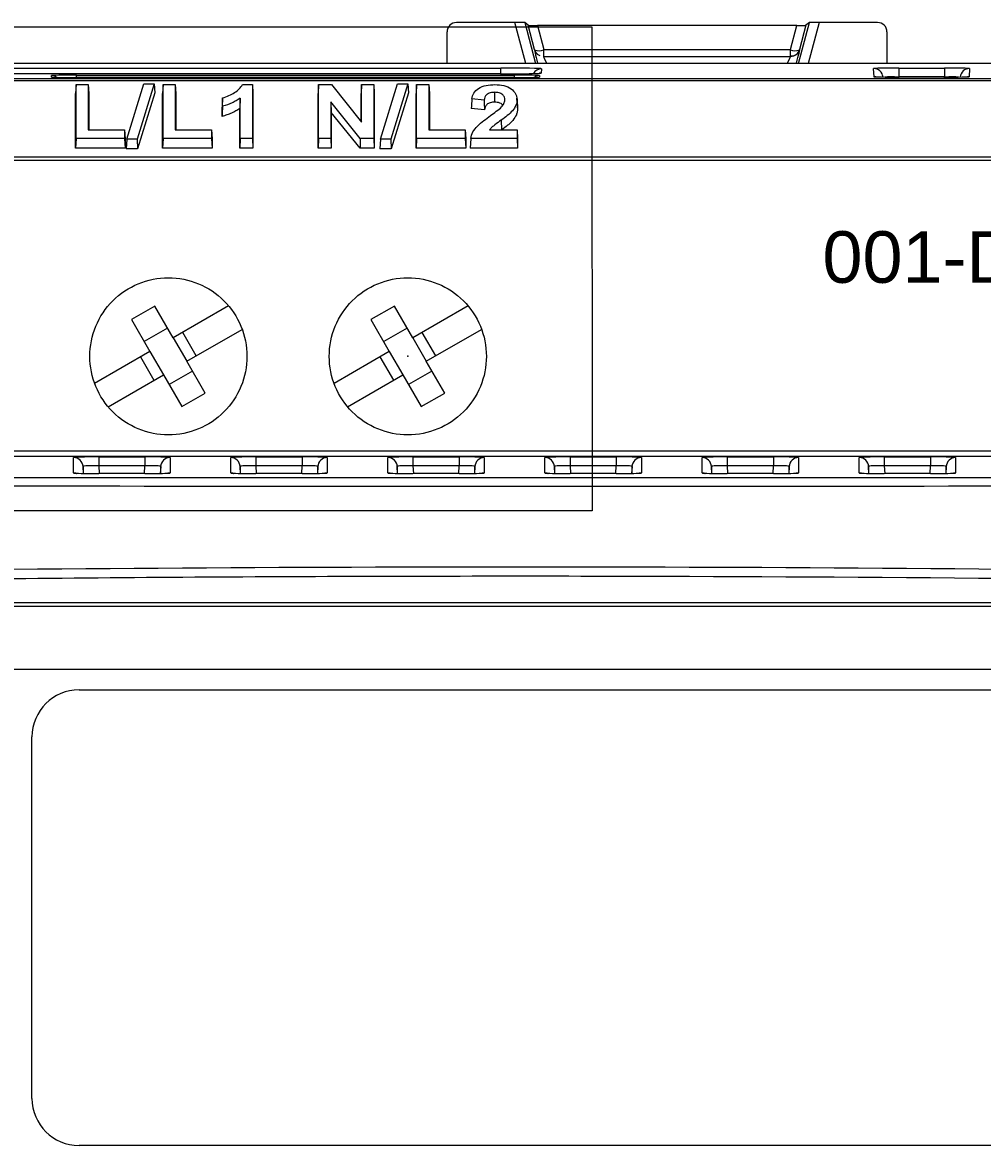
# Model space of a CAD drawing. Header units: millimetres. Extents: x 32696 to 36207, y 16706 to 17911.
# Drawn here: x 35180.6 to 35273.7, y 17207.9 to 17316.9 of the extents above; entities that cross this region are included whole.
import ezdxf
from ezdxf.enums import TextEntityAlignment as Align

# ---------------------------------------------------------------- set-up
doc = ezdxf.new("R2010")
doc.units = ezdxf.units.MM
doc.header["$LTSCALE"] = 0.1
doc.layers.get('0').update_dxf_attribs({"lineweight": 20})
doc.layers.add('POTENCIA', color=2, linetype='Continuous', lineweight=25)
doc.styles.get("Standard").update_dxf_attribs({"font": 'arial.ttf'})

# ---------------------------------------------------------------- blocks, each defined once
blk = doc.blocks.new('CFW-300')
at = {"lineweight": 9}
for p, q in [((37498.559, 17427.153), (37498.559, 17427.654)), ((37499.638, 17427.804), (37498.709, 17427.804)), ((37499.813, 17427.153), (37499.638, 17427.804)), ((37499.851, 17427.759), (37499.794, 17427.802)), ((37499.794, 17427.802), (37499.968, 17427.153)), ((37499.952, 17427.372), (37499.851, 17427.759)), ((37499.996, 17427.756), (37500.097, 17427.372)), ((37504.122, 17427.756), (37499.996, 17427.756)), ((37504.021, 17427.372), (37504.122, 17427.756)), ((37504.15, 17427.153), (37504.324, 17427.802)), ((37504.268, 17427.759), (37504.166, 17427.372)), ((37504.324, 17427.802), (37504.268, 17427.759)), ((37504.48, 17427.804), (37504.305, 17427.153)), ((37505.409, 17427.804), (37504.48, 17427.804)), ((37505.559, 17427.153), (37505.559, 17427.654)), ((37499.946, 17427.376), (37499.952, 17427.372)), ((37500.097, 17427.372), (37504.021, 17427.372)), ((37500.097, 17427.265), (37500.097, 17427.372)), ((37504.021, 17427.265), (37504.021, 17427.372)), ((37504.166, 17427.372), (37504.172, 17427.376)), ((37519.294, 17427.153), (37484.824, 17427.153)), ((37519.294, 17427.153), (37484.824, 17427.153)), ((37500, 17427.153), (37500, 17427.154)), ((37500.001, 17427.153), (37500, 17427.154)), ((37500.091, 17427.265), (37504.027, 17427.265)), ((37500.145, 17427.154), (37500.141, 17427.153)), ((37503.973, 17427.154), (37500.145, 17427.154)), ((37500.145, 17427.154), (37500.145, 17427.153)), ((37503.973, 17427.153), (37503.973, 17427.154)), ((37503.977, 17427.153), (37503.973, 17427.154)), ((37504.118, 17427.154), (37504.118, 17427.153)), ((37504.118, 17427.154), (37504.118, 17427.153)), ((37489.07, 17427.079), (37499.413, 17427.079)), ((37499.409, 17426.987), (37489.075, 17426.987)), ((37492.266, 17426.934), (37492.264, 17426.959)), ((37492.663, 17426.966), (37499.63, 17426.966)), ((37492.663, 17426.927), (37492.663, 17426.966)), ((37499.413, 17426.987), (37499.413, 17427.079)), ((37499.63, 17426.927), (37499.63, 17426.966)), ((37500.029, 17426.959), (37500.027, 17426.934)), ((37500.062, 17427.068), (37500.058, 17426.999)), ((37505.353, 17426.942), (37505.346, 17427.072)), ((37505.38, 17426.939), (37505.353, 17426.942)), ((37505.377, 17426.94), (37505.376, 17426.94)), ((37505.745, 17427.079), (37506.473, 17427.079)), ((37505.745, 17427.079), (37505.745, 17426.937)), ((37506.473, 17427.079), (37506.473, 17426.937)), ((37506.865, 17426.942), (37506.838, 17426.939)), ((37506.844, 17426.94), (37506.844, 17426.94)), ((37506.872, 17427.072), (37506.865, 17426.942)), ((37485.921, 17426.911), (37518.184, 17426.911)), ((37517.995, 17426.876), (37486.11, 17426.876)), ((37492.293, 17426.931), (37492.266, 17426.934)), ((37492.29, 17426.931), (37492.289, 17426.932)), ((37492.655, 17426.816), (37492.647, 17426.672)), ((37492.655, 17425.961), (37492.655, 17426.816)), ((37492.655, 17426.816), (37492.849, 17426.816)), ((37499.628, 17426.927), (37492.666, 17426.927)), ((37492.849, 17426.816), (37492.849, 17426.094)), ((37492.849, 17426.816), (37492.857, 17426.672)), ((37493.463, 17425.95), (37493.736, 17426.827)), ((37493.899, 17426.827), (37493.626, 17425.95)), ((37493.736, 17426.827), (37493.899, 17426.827)), ((37493.899, 17426.827), (37493.909, 17426.683)), ((37494.04, 17426.816), (37494.032, 17426.672)), ((37494.04, 17425.961), (37494.04, 17426.816)), ((37494.04, 17426.816), (37494.234, 17426.816)), ((37494.234, 17426.816), (37494.234, 17426.094)), ((37494.234, 17426.816), (37494.242, 17426.672)), ((37495.302, 17426.816), (37495.462, 17426.816)), ((37495.462, 17426.816), (37495.462, 17425.961)), ((37495.462, 17426.816), (37495.47, 17426.672)), ((37496.515, 17426.816), (37496.507, 17426.672)), ((37496.515, 17425.961), (37496.515, 17426.816)), ((37496.515, 17426.816), (37496.722, 17426.816)), ((37496.722, 17426.816), (37497.198, 17426.221)), ((37497.198, 17426.816), (37497.191, 17426.672)), ((37497.198, 17426.221), (37497.198, 17426.816)), ((37497.198, 17426.816), (37497.393, 17426.816)), ((37497.393, 17426.816), (37497.393, 17425.961)), ((37497.393, 17426.816), (37497.401, 17426.672)), ((37497.499, 17425.95), (37497.771, 17426.827)), ((37497.934, 17426.827), (37497.662, 17425.95)), ((37497.771, 17426.827), (37497.934, 17426.827)), ((37497.934, 17426.827), (37497.944, 17426.683)), ((37498.075, 17426.816), (37498.067, 17426.672)), ((37498.075, 17425.961), (37498.075, 17426.816)), ((37498.075, 17426.816), (37498.27, 17426.816)), ((37498.27, 17426.816), (37498.27, 17426.094)), ((37498.27, 17426.816), (37498.278, 17426.672)), ((37500.027, 17426.934), (37500, 17426.931)), ((37500.006, 17426.932), (37500.006, 17426.932)), ((37506.473, 17426.937), (37505.745, 17426.937)), ((37505.745, 17426.937), (37505.745, 17426.935)), ((37506.466, 17426.935), (37505.753, 17426.935)), ((37506.473, 17426.935), (37506.473, 17426.937)), ((37492.647, 17425.804), (37492.647, 17426.672)), ((37492.857, 17426.672), (37492.857, 17426.094)), ((37493.909, 17426.683), (37493.632, 17425.793)), ((37494.032, 17425.804), (37494.032, 17426.672)), ((37494.242, 17426.672), (37494.242, 17426.094)), ((37494.986, 17426.603), (37494.979, 17426.458)), ((37494.986, 17426.471), (37494.986, 17426.603)), ((37495.267, 17426.599), (37495.259, 17426.435)), ((37495.267, 17425.961), (37495.267, 17426.599)), ((37495.47, 17426.672), (37495.47, 17425.804)), ((37496.507, 17425.804), (37496.507, 17426.672)), ((37497.191, 17426.231), (37497.191, 17426.672)), ((37497.401, 17426.672), (37497.401, 17425.804)), ((37497.944, 17426.683), (37497.668, 17425.793)), ((37498.067, 17425.804), (37498.067, 17426.672)), ((37498.278, 17426.672), (37498.278, 17426.094)), ((37499.147, 17426.57), (37498.953, 17426.591)), ((37499.316, 17426.694), (37499.316, 17426.537)), ((37499.672, 17426.581), (37499.68, 17426.431)), ((37494.979, 17426.311), (37494.979, 17426.458)), ((37495.259, 17425.804), (37495.259, 17426.435)), ((37496.709, 17426.542), (37496.717, 17426.37)), ((37497.178, 17425.961), (37496.709, 17426.542)), ((37496.709, 17426.542), (37496.709, 17425.961)), ((37499.154, 17426.413), (37498.944, 17426.435)), ((37496.717, 17426.37), (37496.717, 17425.804)), ((37497.174, 17425.804), (37496.717, 17426.37)), ((37499.421, 17426.251), (37499.426, 17426.095)), ((37492.849, 17426.094), (37493.428, 17426.094)), ((37493.428, 17426.094), (37493.428, 17425.961)), ((37493.428, 17426.094), (37493.436, 17425.951)), ((37494.234, 17426.094), (37494.813, 17426.094)), ((37494.813, 17426.094), (37494.813, 17425.961)), ((37494.813, 17426.094), (37494.821, 17425.951)), ((37498.27, 17426.094), (37498.848, 17426.094)), ((37498.848, 17426.094), (37498.848, 17425.961)), ((37498.848, 17426.094), (37498.856, 17425.951)), ((37499.235, 17426.094), (37499.672, 17426.094)), ((37499.672, 17426.094), (37499.672, 17425.961)), ((37499.672, 17426.094), (37499.68, 17425.951)), ((37492.655, 17425.961), (37492.647, 17425.804)), ((37493.428, 17425.961), (37492.655, 17425.961)), ((37493.428, 17425.961), (37493.436, 17425.804)), ((37493.436, 17425.951), (37493.436, 17425.804)), ((37493.463, 17425.95), (37493.453, 17425.793)), ((37493.626, 17425.95), (37493.463, 17425.95)), ((37493.626, 17425.95), (37493.632, 17425.793)), ((37494.04, 17425.961), (37494.032, 17425.804)), ((37494.813, 17425.961), (37494.04, 17425.961)), ((37494.813, 17425.961), (37494.821, 17425.804)), ((37494.821, 17425.951), (37494.821, 17425.804)), ((37495.267, 17425.961), (37495.259, 17425.804)), ((37495.462, 17425.961), (37495.267, 17425.961)), ((37495.462, 17425.961), (37495.47, 17425.804)), ((37496.515, 17425.961), (37496.507, 17425.804)), ((37496.709, 17425.961), (37496.515, 17425.961)), ((37496.709, 17425.961), (37496.717, 17425.804)), ((37497.178, 17425.961), (37497.174, 17425.804)), ((37497.393, 17425.961), (37497.178, 17425.961)), ((37497.393, 17425.961), (37497.401, 17425.804)), ((37497.499, 17425.95), (37497.489, 17425.793)), ((37497.662, 17425.95), (37497.499, 17425.95)), ((37497.662, 17425.95), (37497.668, 17425.793)), ((37498.075, 17425.961), (37498.067, 17425.804)), ((37498.848, 17425.961), (37498.075, 17425.961)), ((37498.848, 17425.961), (37498.856, 17425.804)), ((37498.856, 17425.951), (37498.856, 17425.804)), ((37498.935, 17425.961), (37498.926, 17425.804)), ((37499.672, 17425.961), (37498.935, 17425.961)), ((37499.672, 17425.961), (37499.68, 17425.804)), ((37499.68, 17425.951), (37499.68, 17425.804)), ((37493.436, 17425.804), (37492.647, 17425.804)), ((37493.632, 17425.793), (37493.453, 17425.793)), ((37494.821, 17425.804), (37494.032, 17425.804)), ((37495.47, 17425.804), (37495.259, 17425.804)), ((37496.717, 17425.804), (37496.507, 17425.804)), ((37497.401, 17425.804), (37497.174, 17425.804)), ((37497.668, 17425.793), (37497.489, 17425.793)), ((37498.856, 17425.804), (37498.067, 17425.804)), ((37499.68, 17425.804), (37498.926, 17425.804)), ((37486.238, 17425.666), (37517.867, 17425.666)), ((37517.866, 17425.611), (37486.239, 17425.611)), ((37493.91, 17423.294), (37493.538, 17423.079)), ((37494.203, 17422.787), (37493.91, 17423.294)), ((37495.083, 17423.295), (37494.203, 17422.787)), ((37497.72, 17423.294), (37497.348, 17423.079)), ((37498.013, 17422.787), (37497.72, 17423.294)), ((37498.893, 17423.295), (37498.013, 17422.787)), ((37493.538, 17423.079), (37493.83, 17422.572)), ((37497.348, 17423.079), (37497.64, 17422.572)), ((37494.112, 17422.944), (37493.74, 17422.729)), ((37494.568, 17422.501), (37494.353, 17422.874)), ((37494.418, 17422.415), (37495.298, 17422.923)), ((37497.922, 17422.944), (37497.55, 17422.729)), ((37498.378, 17422.501), (37498.163, 17422.874)), ((37498.228, 17422.415), (37499.108, 17422.923)), ((37494.203, 17422.787), (37494.418, 17422.415)), ((37498.013, 17422.787), (37498.228, 17422.415)), ((37493.83, 17422.572), (37492.95, 17422.064)), ((37493.68, 17422.486), (37493.895, 17422.113)), ((37493.83, 17422.572), (37494.045, 17422.2)), ((37497.64, 17422.572), (37496.76, 17422.064)), ((37497.49, 17422.486), (37497.705, 17422.113)), ((37497.64, 17422.572), (37497.855, 17422.2)), ((37494.711, 17421.908), (37494.418, 17422.415)), ((37498.521, 17421.908), (37498.228, 17422.415)), ((37493.165, 17421.692), (37494.045, 17422.2)), ((37494.045, 17422.2), (37494.338, 17421.693)), ((37494.508, 17422.258), (37494.136, 17422.043)), ((37496.975, 17421.692), (37497.855, 17422.2)), ((37497.855, 17422.2), (37498.148, 17421.693)), ((37498.318, 17422.258), (37497.946, 17422.043)), ((37494.338, 17421.693), (37494.711, 17421.908)), ((37498.148, 17421.693), (37498.521, 17421.908)), ((37486.319, 17420.99), (37510.236, 17420.99)), ((37510.37, 17420.901), (37486.319, 17420.901)), ((37492.617, 17420.639), (37492.617, 17420.883)), ((37493.016, 17420.894), (37493.752, 17420.894)), ((37493.016, 17420.894), (37493.016, 17420.752)), ((37493.752, 17420.894), (37493.752, 17420.752)), ((37494.151, 17420.883), (37494.151, 17420.639)), ((37495.117, 17420.639), (37495.117, 17420.883)), ((37495.516, 17420.894), (37496.252, 17420.894)), ((37495.516, 17420.894), (37495.516, 17420.752)), ((37496.252, 17420.894), (37496.252, 17420.752)), ((37496.651, 17420.883), (37496.651, 17420.639)), ((37497.617, 17420.639), (37497.617, 17420.883)), ((37498.016, 17420.894), (37498.752, 17420.894)), ((37498.016, 17420.894), (37498.016, 17420.752)), ((37498.752, 17420.894), (37498.752, 17420.752)), ((37499.151, 17420.883), (37499.151, 17420.639)), ((37500.117, 17420.639), (37500.117, 17420.883)), ((37500.516, 17420.894), (37501.252, 17420.894)), ((37500.516, 17420.894), (37500.516, 17420.752)), ((37501.252, 17420.894), (37501.252, 17420.752)), ((37501.651, 17420.883), (37501.651, 17420.639)), ((37502.617, 17420.639), (37502.617, 17420.883)), ((37503.016, 17420.894), (37503.752, 17420.894)), ((37503.016, 17420.894), (37503.016, 17420.752)), ((37503.752, 17420.894), (37503.752, 17420.752)), ((37504.151, 17420.883), (37504.151, 17420.639)), ((37505.117, 17420.639), (37505.117, 17420.883)), ((37505.516, 17420.894), (37506.252, 17420.894)), ((37505.516, 17420.894), (37505.516, 17420.752)), ((37506.252, 17420.894), (37506.252, 17420.752)), ((37506.651, 17420.883), (37506.651, 17420.639)), ((37492.772, 17420.631), (37492.767, 17420.741)), ((37492.767, 17420.741), (37492.767, 17420.631)), ((37493.752, 17420.752), (37493.016, 17420.752)), ((37493.016, 17420.752), (37493.022, 17420.628)), ((37493.746, 17420.628), (37493.752, 17420.752)), ((37494.002, 17420.741), (37493.996, 17420.631)), ((37494.002, 17420.631), (37494.002, 17420.741)), ((37495.272, 17420.631), (37495.267, 17420.741)), ((37495.267, 17420.741), (37495.267, 17420.631)), ((37496.252, 17420.752), (37495.516, 17420.752)), ((37495.516, 17420.752), (37495.522, 17420.628)), ((37496.246, 17420.628), (37496.252, 17420.752)), ((37496.502, 17420.741), (37496.496, 17420.631)), ((37496.502, 17420.631), (37496.502, 17420.741)), ((37497.772, 17420.631), (37497.767, 17420.741)), ((37497.767, 17420.741), (37497.767, 17420.631)), ((37498.752, 17420.752), (37498.016, 17420.752)), ((37498.016, 17420.752), (37498.022, 17420.628)), ((37498.746, 17420.628), (37498.752, 17420.752)), ((37499.002, 17420.741), (37498.996, 17420.631)), ((37499.002, 17420.631), (37499.002, 17420.741)), ((37500.272, 17420.631), (37500.267, 17420.741)), ((37500.267, 17420.741), (37500.267, 17420.631)), ((37501.252, 17420.752), (37500.516, 17420.752)), ((37500.516, 17420.752), (37500.522, 17420.628)), ((37501.246, 17420.628), (37501.252, 17420.752)), ((37501.502, 17420.741), (37501.496, 17420.631)), ((37501.502, 17420.631), (37501.502, 17420.741)), ((37502.772, 17420.631), (37502.767, 17420.741)), ((37502.767, 17420.741), (37502.767, 17420.631)), ((37503.752, 17420.752), (37503.016, 17420.752)), ((37503.016, 17420.752), (37503.022, 17420.628)), ((37503.746, 17420.628), (37503.752, 17420.752)), ((37504.002, 17420.741), (37503.996, 17420.631)), ((37504.002, 17420.631), (37504.002, 17420.741)), ((37505.272, 17420.631), (37505.267, 17420.741)), ((37505.267, 17420.741), (37505.267, 17420.631)), ((37506.252, 17420.752), (37505.516, 17420.752)), ((37505.516, 17420.752), (37505.522, 17420.628)), ((37506.246, 17420.628), (37506.252, 17420.752)), ((37506.502, 17420.741), (37506.496, 17420.631)), ((37506.502, 17420.631), (37506.502, 17420.741)), ((37493.751, 17420.628), (37493.017, 17420.628)), ((37493.751, 17420.628), (37493.017, 17420.628)), ((37493.017, 17420.628), (37493.017, 17420.628)), ((37493.751, 17420.628), (37493.751, 17420.628)), ((37496.251, 17420.628), (37495.517, 17420.628)), ((37496.251, 17420.628), (37495.517, 17420.628)), ((37495.517, 17420.628), (37495.517, 17420.628)), ((37496.251, 17420.628), (37496.251, 17420.628)), ((37498.751, 17420.628), (37498.017, 17420.628)), ((37498.751, 17420.628), (37498.017, 17420.628)), ((37498.017, 17420.628), (37498.017, 17420.628)), ((37498.751, 17420.628), (37498.751, 17420.628)), ((37501.251, 17420.628), (37500.517, 17420.628)), ((37501.251, 17420.628), (37500.517, 17420.628)), ((37500.517, 17420.628), (37500.517, 17420.628)), ((37501.251, 17420.628), (37501.251, 17420.628)), ((37503.751, 17420.628), (37503.017, 17420.628)), ((37503.751, 17420.628), (37503.017, 17420.628)), ((37503.017, 17420.628), (37503.017, 17420.628)), ((37503.751, 17420.628), (37503.751, 17420.628)), ((37506.251, 17420.628), (37505.517, 17420.628)), ((37506.251, 17420.628), (37505.517, 17420.628)), ((37505.517, 17420.628), (37505.517, 17420.628)), ((37506.251, 17420.628), (37506.251, 17420.628)), ((37514.01, 17418.573), (37490.108, 17418.573)), ((37490.209, 17418.519), (37513.909, 17418.519)), ((37490.209, 17417.519), (37513.909, 17417.519)), ((37492.704, 17417.189), (37509.704, 17417.189)), ((37491.954, 17410.689), (37491.954, 17416.439)), ((37509.704, 17409.939), (37492.704, 17409.939))]:
    blk.add_line(p, q, dxfattribs=at)
at = {"lineweight": 9, "flags": 128}
for points in [[(37500.038, 17427.275), (37500.02, 17427.283), (37500, 17427.296)], [(37500.058, 17426.999), (37500.03, 17426.996), (37500.026, 17426.995)], [(37499.679, 17426.448), (37499.675, 17426.524), (37499.671, 17426.599)], [(37492.652, 17420.635), (37492.645, 17420.636), (37492.617, 17420.639)], [(37494.151, 17420.639), (37494.123, 17420.636), (37494.116, 17420.635)], [(37495.152, 17420.635), (37495.145, 17420.636), (37495.117, 17420.639)], [(37496.651, 17420.639), (37496.623, 17420.636), (37496.616, 17420.635)], [(37497.652, 17420.635), (37497.645, 17420.636), (37497.617, 17420.639)], [(37499.151, 17420.639), (37499.123, 17420.636), (37499.116, 17420.635)], [(37500.152, 17420.635), (37500.145, 17420.636), (37500.117, 17420.639)], [(37501.651, 17420.639), (37501.623, 17420.636), (37501.616, 17420.635)], [(37502.652, 17420.635), (37502.645, 17420.636), (37502.617, 17420.639)], [(37504.151, 17420.639), (37504.123, 17420.636), (37504.116, 17420.635)], [(37505.152, 17420.635), (37505.145, 17420.636), (37505.117, 17420.639)], [(37506.651, 17420.639), (37506.623, 17420.636), (37506.616, 17420.635)]]:
    blk.add_lwpolyline(points, dxfattribs=at)
at = {"lineweight": 9}
for centre, radius, start, end in [((37500.091, 17427.415), 0.15, 194.9724, 232.5014), ((37500.025, 17427.529), 0.174, 245.3369, 294.6572), ((37500.097, 17427.41), 0.15, 194.9722, 231.1918), ((37504.093, 17427.529), 0.174, 245.3428, 294.6631), ((37504.027, 17427.415), 0.15, 269.9772, 307.4989), ((37504.021, 17427.41), 0.15, 309.0407, 345.0264), ((37504.027, 17427.415), 0.15, 307.4986, 345.0276), ((37492.264, 17426.809), 0.15, 53.1754, 90.0024), ((37500.062, 17426.918), 0.15, 89.9974, 150.4775), ((37500.029, 17426.809), 0.15, 89.9979, 126.8243), ((37505.346, 17426.922), 0.15, 5.4546, 90.0048), ((37506.872, 17426.922), 0.15, 89.9954, 174.5452), ((37492.617, 17420.733), 0.15, 3.0112, 90.0099), ((37493.852, 17417.09), 3.805, 85.4925, 91.5032), ((37494.151, 17420.733), 0.15, 89.9899, 176.9893), ((37495.117, 17420.733), 0.15, 3.0113, 90.0097), ((37496.352, 17417.09), 3.805, 85.4925, 91.5032), ((37496.651, 17420.733), 0.15, 89.9903, 176.9887), ((37497.617, 17420.733), 0.15, 3.0111, 90.0098), ((37498.852, 17417.09), 3.805, 85.4925, 91.5032), ((37499.151, 17420.733), 0.15, 89.99, 176.989), ((37500.117, 17420.733), 0.15, 3.011, 90.0099), ((37501.352, 17417.09), 3.805, 85.4925, 91.5032), ((37501.651, 17420.733), 0.15, 89.9901, 176.989), ((37502.617, 17420.733), 0.15, 3.0111, 90.0099), ((37503.852, 17417.09), 3.805, 85.4925, 91.5032), ((37504.151, 17420.733), 0.15, 89.9901, 176.989), ((37505.117, 17420.733), 0.15, 3.011, 90.0099), ((37506.352, 17417.09), 3.805, 85.4925, 91.5032), ((37506.651, 17420.733), 0.15, 89.99, 176.9891), ((37492.704, 17416.439), 0.75, 90, 180), ((37492.704, 17410.689), 0.75, 180, 270)]:
    blk.add_arc(centre, radius, start, end, dxfattribs=at)
for centre, major_axis, ratio, start_param, end_param in [((37498.709, 17427.654), (0.106, -0.106), 0.999695, 2.356347, 3.926839), ((37499.639, 17427.802), (0.155, 0), 0.01686, 0.021972, 1.575315), ((37500.006, 17427.759), (0.155, 0), 0.017367, 3.164172, 4.651035), ((37504.113, 17427.759), (0.155, 0), 0.017367, 4.773743, 6.260606), ((37504.479, 17427.802), (0.155, 0), 0.01686, 1.566277, 3.11962), ((37505.409, 17427.654), (0.106, 0.106), 0.999695, 5.497939, 7.068431), ((37500.026, 17427.077), (-0.08, 0.3), 0.01686, 6.261213, 7.587663), ((37504.092, 17427.077), (0.08, 0.3), 0.01686, 4.978707, 6.305158), ((37500.171, 17427.115), (-0.08, 0.15), 0.028072, 6.250674, 7.577125), ((37503.947, 17427.115), (0.08, 0.15), 0.028072, 4.989246, 6.315696), ((37492.665, 17426.959), (0.401, 0), 0.017471, 1.574452, 3.142509), ((37499.407, 17426.999), (0.651, 0), 0.017439, 4.714215, 6.282272), ((37499.411, 17427.068), (0.651, 0), 0.017471, 6.282269, 7.850326), ((37499.628, 17426.959), (0.401, 0), 0.017471, 6.282269, 7.850326), ((37505.747, 17427.072), (0.401, 0), 0.017471, 1.574452, 3.142509), ((37505.753, 17426.942), (0.401, 0), 0.017439, 3.142506, 4.710563), ((37505.747, 17426.922), (0.251, -0.008), 0.058972, 1.578502, 2.661043), ((37506.465, 17426.942), (0.401, 0), 0.017439, 4.714215, 6.282272), ((37506.472, 17427.072), (0.401, 0), 0.017471, 6.282269, 7.850326), ((37506.472, 17426.922), (0.251, 0.008), 0.058972, 0.48055, 1.56309), ((37492.666, 17426.934), (0.401, 0), 0.017439, 3.142506, 4.710563), ((37499.627, 17426.934), (0.401, 0), 0.017439, 4.714215, 6.282272), ((37493.017, 17420.883), (0.401, 0), 0.026222, 1.574907, 3.141595), ((37495.517, 17420.883), (0.401, 0), 0.026222, 1.574907, 3.141595), ((37498.017, 17420.883), (0.401, 0), 0.026222, 1.574907, 3.141595), ((37500.517, 17420.883), (0.401, 0), 0.026222, 1.574907, 3.141595), ((37503.017, 17420.883), (0.401, 0), 0.026222, 1.574907, 3.141595), ((37505.517, 17420.883), (0.401, 0), 0.026222, 1.574907, 3.141595), ((37493.017, 17420.733), (0.251, -0.008), 0.072913, 1.579678, 3.146367), ((37493.751, 17420.733), (0.251, 0.008), 0.072913, 6.278411, 7.8451), ((37495.517, 17420.733), (0.251, -0.008), 0.072913, 1.579678, 3.146367), ((37496.251, 17420.733), (0.251, 0.008), 0.072913, 6.278411, 7.8451), ((37498.017, 17420.733), (0.251, -0.008), 0.072913, 1.579678, 3.146367), ((37498.751, 17420.733), (0.251, 0.008), 0.072913, 6.278411, 7.8451), ((37500.517, 17420.733), (0.251, -0.008), 0.072913, 1.579678, 3.146367), ((37501.251, 17420.733), (0.251, 0.008), 0.072913, 6.278411, 7.8451), ((37503.017, 17420.733), (0.251, -0.008), 0.072913, 1.579678, 3.146367), ((37503.751, 17420.733), (0.251, 0.008), 0.072913, 6.278411, 7.8451), ((37505.517, 17420.733), (0.251, -0.008), 0.072913, 1.579678, 3.146367), ((37506.251, 17420.733), (0.251, 0.008), 0.072913, 6.278411, 7.8451), ((37493.017, 17420.639), (0.401, 0), 0.02615, 3.141592, 3.457015), ((37493.017, 17420.639), (0.401, 0), 0.02615, 3.457015, 4.711018), ((37493.751, 17420.639), (0.401, 0), 0.02615, 4.71376, 5.937946), ((37493.751, 17420.639), (0.401, 0), 0.02615, 5.937946, 6.283186), ((37495.517, 17420.639), (0.401, 0), 0.02615, 3.141592, 3.457015), ((37495.517, 17420.639), (0.401, 0), 0.02615, 3.457015, 4.711018), ((37496.251, 17420.639), (0.401, 0), 0.02615, 4.71376, 5.937946), ((37496.251, 17420.639), (0.401, 0), 0.02615, 5.937946, 6.283186), ((37498.017, 17420.639), (0.401, 0), 0.02615, 3.141592, 3.457015), ((37498.017, 17420.639), (0.401, 0), 0.02615, 3.457015, 4.711018), ((37498.751, 17420.639), (0.401, 0), 0.02615, 4.71376, 5.937946), ((37498.751, 17420.639), (0.401, 0), 0.02615, 5.937946, 6.283186), ((37500.517, 17420.639), (0.401, 0), 0.02615, 3.141592, 3.457015), ((37500.517, 17420.639), (0.401, 0), 0.02615, 3.457015, 4.711018), ((37501.251, 17420.639), (0.401, 0), 0.02615, 4.71376, 5.937946), ((37501.251, 17420.639), (0.401, 0), 0.02615, 5.937946, 6.283186), ((37503.017, 17420.639), (0.401, 0), 0.02615, 3.141592, 3.457015), ((37503.017, 17420.639), (0.401, 0), 0.02615, 3.457015, 4.711018), ((37503.751, 17420.639), (0.401, 0), 0.02615, 4.71376, 5.937946), ((37503.751, 17420.639), (0.401, 0), 0.02615, 5.937946, 6.283186), ((37505.517, 17420.639), (0.401, 0), 0.02615, 3.141592, 3.457015), ((37505.517, 17420.639), (0.401, 0), 0.02615, 3.457015, 4.711018), ((37506.251, 17420.639), (0.401, 0), 0.02615, 4.71376, 5.937946), ((37506.251, 17420.639), (0.401, 0), 0.02615, 5.937946, 6.283186)]:
    blk.add_ellipse(centre, major_axis=major_axis, ratio=ratio, start_param=start_param, end_param=end_param, dxfattribs=at)
for points, knots in [([(37500.039, 17427.276), (37500.032, 17427.278), (37500.018, 17427.283), (37500.006, 17427.292), (37500, 17427.296)], [0, 0, 0, 0, 0.47588, 1, 1, 1, 1]), ([(37504.119, 17427.296), (37504.105, 17427.287), (37504.077, 17427.269), (37504.043, 17427.267), (37504.027, 17427.266)], [0, 0, 0, 0, 0.505503, 1, 1, 1, 1]), ([(37494.986, 17426.603), (37495.022, 17426.614), (37495.057, 17426.626), (37495.12, 17426.655), (37495.15, 17426.672), (37495.206, 17426.707), (37495.23, 17426.726), (37495.272, 17426.768), (37495.289, 17426.792), (37495.302, 17426.816)], [0, 0, 0, 0, 0.25, 0.25, 0.5, 0.5, 0.75, 0.75, 1, 1, 1, 1]), ([(37498.953, 17426.591), (37498.958, 17426.621), (37498.968, 17426.651), (37499.001, 17426.708), (37499.026, 17426.735), (37499.094, 17426.777), (37499.136, 17426.793), (37499.226, 17426.812), (37499.274, 17426.815), (37499.321, 17426.816)], [0, 0, 0, 0, 0.25, 0.25, 0.5, 0.5, 0.75, 0.75, 1, 1, 1, 1]), ([(37499.321, 17426.816), (37499.369, 17426.815), (37499.416, 17426.812), (37499.505, 17426.791), (37499.546, 17426.773), (37499.608, 17426.726), (37499.632, 17426.7), (37499.656, 17426.657), (37499.662, 17426.642), (37499.67, 17426.612), (37499.672, 17426.596), (37499.672, 17426.581)], [0, 0, 0, 0, 0.25, 0.25, 0.5, 0.5, 0.75, 0.75, 0.875, 0.875, 1, 1, 1, 1]), ([(37495.267, 17426.599), (37495.247, 17426.586), (37495.227, 17426.572), (37495.184, 17426.547), (37495.162, 17426.535), (37495.091, 17426.503), (37495.04, 17426.485), (37494.986, 17426.471)], [0, 0, 0, 0, 0.25, 0.25, 0.5, 0.5, 1, 1, 1, 1]), ([(37499.316, 17426.694), (37499.293, 17426.693), (37499.269, 17426.691), (37499.225, 17426.679), (37499.205, 17426.669), (37499.162, 17426.633), (37499.152, 17426.601), (37499.147, 17426.57)], [0, 0, 0, 0, 0.25, 0.25, 0.5, 0.5, 1, 1, 1, 1]), ([(37499.478, 17426.572), (37499.477, 17426.587), (37499.476, 17426.602), (37499.464, 17426.631), (37499.455, 17426.645), (37499.426, 17426.669), (37499.407, 17426.679), (37499.364, 17426.691), (37499.34, 17426.693), (37499.316, 17426.694)], [0, 0, 0, 0, 0.25, 0.25, 0.5, 0.5, 0.75, 0.75, 1, 1, 1, 1]), ([(37499.672, 17426.581), (37499.671, 17426.549), (37499.666, 17426.518), (37499.641, 17426.458), (37499.622, 17426.428), (37499.552, 17426.346), (37499.487, 17426.298), (37499.421, 17426.251)], [0, 0, 0, 0, 0.25, 0.25, 0.5, 0.5, 1, 1, 1, 1]), ([(37495.259, 17426.435), (37495.239, 17426.422), (37495.219, 17426.409), (37495.176, 17426.385), (37495.154, 17426.373), (37495.106, 17426.352), (37495.082, 17426.343), (37495.031, 17426.325), (37495.005, 17426.318), (37494.979, 17426.311)], [0, 0, 0, 0, 0.25, 0.25, 0.5, 0.5, 0.75, 0.75, 1, 1, 1, 1]), ([(37499.316, 17426.537), (37499.305, 17426.536), (37499.293, 17426.536), (37499.269, 17426.533), (37499.258, 17426.531), (37499.236, 17426.525), (37499.226, 17426.521), (37499.208, 17426.511), (37499.2, 17426.506), (37499.179, 17426.487), (37499.171, 17426.473), (37499.159, 17426.443), (37499.156, 17426.428), (37499.154, 17426.413)], [0, 0, 0, 0, 0.125, 0.125, 0.25, 0.25, 0.375, 0.375, 0.5, 0.5, 0.75, 0.75, 1, 1, 1, 1]), ([(37499.25, 17426.323), (37499.281, 17426.345), (37499.312, 17426.368), (37499.372, 17426.414), (37499.402, 17426.437), (37499.427, 17426.462)], [0, 0, 0, 0, 0.5, 0.5, 1, 1, 1, 1]), ([(37499.446, 17426.488), (37499.443, 17426.493), (37499.433, 17426.507), (37499.401, 17426.524), (37499.359, 17426.535), (37499.33, 17426.536), (37499.316, 17426.537)], [0, 0, 0, 0, 0.146793, 0.453275, 0.74901, 1, 1, 1, 1]), ([(37499.68, 17426.431), (37499.68, 17426.415), (37499.679, 17426.399), (37499.672, 17426.367), (37499.668, 17426.351), (37499.648, 17426.305), (37499.629, 17426.276), (37499.594, 17426.233), (37499.581, 17426.22), (37499.553, 17426.193), (37499.538, 17426.181), (37499.492, 17426.143), (37499.46, 17426.119), (37499.426, 17426.095)], [0, 0, 0, 0, 0.125, 0.125, 0.25, 0.25, 0.5, 0.5, 0.625, 0.625, 0.75, 0.75, 1, 1, 1, 1]), ([(37499.427, 17426.462), (37499.442, 17426.479), (37499.455, 17426.497), (37499.468, 17426.524), (37499.472, 17426.534), (37499.476, 17426.553), (37499.477, 17426.563), (37499.478, 17426.572)], [0, 0, 0, 0, 0.5, 0.5, 0.75, 0.75, 1, 1, 1, 1]), ([(37498.935, 17425.961), (37498.942, 17425.996), (37498.953, 17426.03), (37498.989, 17426.096), (37499.015, 17426.128), (37499.074, 17426.187), (37499.108, 17426.215), (37499.177, 17426.27), (37499.213, 17426.297), (37499.25, 17426.323)], [0, 0, 0, 0, 0.25, 0.25, 0.5, 0.5, 0.75, 0.75, 1, 1, 1, 1]), ([(37499.421, 17426.251), (37499.387, 17426.226), (37499.353, 17426.202), (37499.303, 17426.164), (37499.287, 17426.151), (37499.258, 17426.124), (37499.247, 17426.109), (37499.235, 17426.094)], [0, 0, 0, 0, 0.5, 0.5, 0.75, 0.75, 1, 1, 1, 1]), ([(37494.124, 17421.244), (37494.288, 17421.244), (37494.451, 17421.276), (37494.754, 17421.401), (37494.892, 17421.494), (37495.124, 17421.725), (37495.216, 17421.864), (37495.342, 17422.166), (37495.374, 17422.33), (37495.374, 17422.657), (37495.342, 17422.821), (37495.216, 17423.123), (37495.124, 17423.262), (37494.892, 17423.493), (37494.754, 17423.586), (37494.451, 17423.711), (37494.288, 17423.744), (37494.124, 17423.744), (37493.96, 17423.744), (37493.797, 17423.711), (37493.495, 17423.586), (37493.356, 17423.493), (37493.124, 17423.262), (37493.032, 17423.123), (37492.907, 17422.821), (37492.874, 17422.657), (37492.874, 17422.33), (37492.907, 17422.166), (37493.032, 17421.864), (37493.124, 17421.725), (37493.356, 17421.494), (37493.495, 17421.401), (37493.797, 17421.276), (37493.96, 17421.244), (37494.124, 17421.244)], [3.141593, 3.141593, 3.141593, 3.141593, 3.534292, 3.534292, 3.926991, 3.926991, 4.31969, 4.31969, 4.712389, 4.712389, 5.105088, 5.105088, 5.497787, 5.497787, 5.890486, 5.890486, 6.283185, 6.283185, 6.283185, 6.675884, 6.675884, 7.068583, 7.068583, 7.461283, 7.461283, 7.853982, 7.853982, 8.246681, 8.246681, 8.63938, 8.63938, 9.032079, 9.032079, 9.424778, 9.424778, 9.424778, 9.424778]), ([(37497.934, 17421.244), (37498.098, 17421.244), (37498.261, 17421.276), (37498.564, 17421.401), (37498.702, 17421.494), (37498.934, 17421.725), (37499.026, 17421.864), (37499.152, 17422.166), (37499.184, 17422.33), (37499.184, 17422.657), (37499.152, 17422.821), (37499.026, 17423.123), (37498.934, 17423.262), (37498.702, 17423.493), (37498.564, 17423.586), (37498.261, 17423.711), (37498.098, 17423.744), (37497.934, 17423.744), (37497.77, 17423.744), (37497.607, 17423.711), (37497.305, 17423.586), (37497.166, 17423.493), (37496.934, 17423.262), (37496.842, 17423.123), (37496.717, 17422.821), (37496.684, 17422.657), (37496.684, 17422.33), (37496.717, 17422.166), (37496.842, 17421.864), (37496.934, 17421.725), (37497.166, 17421.494), (37497.305, 17421.401), (37497.607, 17421.276), (37497.77, 17421.244), (37497.934, 17421.244)], [3.141593, 3.141593, 3.141593, 3.141593, 3.534292, 3.534292, 3.926991, 3.926991, 4.31969, 4.31969, 4.712389, 4.712389, 5.105088, 5.105088, 5.497787, 5.497787, 5.890486, 5.890486, 6.283185, 6.283185, 6.283185, 6.675884, 6.675884, 7.068583, 7.068583, 7.461283, 7.461283, 7.853982, 7.853982, 8.246681, 8.246681, 8.63938, 8.63938, 9.032079, 9.032079, 9.424778, 9.424778, 9.424778, 9.424778]), ([(37492.649, 17420.635), (37492.646, 17420.635), (37492.642, 17420.636), (37492.647, 17420.635), (37492.655, 17420.634), (37492.663, 17420.631), (37492.666, 17420.63)], [0, 0, 0, 0, 0.493124, 0.710455, 0.879699, 1, 1, 1, 1]), ([(37494.124, 17420.636), (37494.124, 17420.636), (37494.124, 17420.636), (37494.118, 17420.635), (37494.115, 17420.635)], [0, 0, 0, 0, 0.470833, 1, 1, 1, 1]), ([(37495.149, 17420.635), (37495.146, 17420.635), (37495.142, 17420.636), (37495.147, 17420.635), (37495.155, 17420.634), (37495.163, 17420.631), (37495.166, 17420.63)], [0, 0, 0, 0, 0.493126, 0.710458, 0.879702, 1, 1, 1, 1]), ([(37496.624, 17420.636), (37496.624, 17420.636), (37496.624, 17420.636), (37496.618, 17420.635), (37496.615, 17420.635)], [0, 0, 0, 0, 0.470834, 1, 1, 1, 1]), ([(37497.649, 17420.635), (37497.646, 17420.635), (37497.642, 17420.636), (37497.647, 17420.635), (37497.655, 17420.634), (37497.663, 17420.631), (37497.666, 17420.63)], [0, 0, 0, 0, 0.493126, 0.710458, 0.879705, 1, 1, 1, 1]), ([(37499.124, 17420.636), (37499.124, 17420.636), (37499.124, 17420.636), (37499.118, 17420.635), (37499.115, 17420.635)], [0, 0, 0, 0, 0.470834, 1, 1, 1, 1]), ([(37500.149, 17420.635), (37500.146, 17420.635), (37500.142, 17420.636), (37500.147, 17420.635), (37500.155, 17420.634), (37500.163, 17420.631), (37500.166, 17420.63)], [0, 0, 0, 0, 0.493125, 0.710456, 0.879703, 1, 1, 1, 1]), ([(37501.624, 17420.636), (37501.624, 17420.636), (37501.624, 17420.636), (37501.618, 17420.635), (37501.615, 17420.635)], [0, 0, 0, 0, 0.470834, 1, 1, 1, 1]), ([(37502.649, 17420.635), (37502.646, 17420.635), (37502.642, 17420.636), (37502.647, 17420.635), (37502.655, 17420.634), (37502.663, 17420.631), (37502.666, 17420.63)], [0, 0, 0, 0, 0.493125, 0.710457, 0.879703, 1, 1, 1, 1]), ([(37504.124, 17420.636), (37504.124, 17420.636), (37504.124, 17420.636), (37504.118, 17420.635), (37504.115, 17420.635)], [0, 0, 0, 0, 0.470835, 1, 1, 1, 1]), ([(37505.149, 17420.635), (37505.146, 17420.635), (37505.142, 17420.636), (37505.147, 17420.635), (37505.155, 17420.634), (37505.163, 17420.631), (37505.166, 17420.63)], [0, 0, 0, 0, 0.493125, 0.710457, 0.879704, 1, 1, 1, 1]), ([(37506.624, 17420.636), (37506.624, 17420.636), (37506.624, 17420.636), (37506.618, 17420.635), (37506.615, 17420.635)], [0, 0, 0, 0, 0.470834, 1, 1, 1, 1]), ([(37489.741, 17419.087), (37493.834, 17419.135), (37497.932, 17419.155), (37506.127, 17419.131), (37510.222, 17419.089), (37514.31, 17419.017)], [0, 0, 0, 0, 0.5, 0.5, 1, 1, 1, 1]), ([(37514.3, 17418.862), (37510.213, 17418.936), (37506.124, 17418.979), (37499.983, 17418.997), (37497.934, 17418.995), (37493.84, 17418.976), (37491.793, 17418.958), (37489.748, 17418.933)], [0, 0, 0, 0, 0.5, 0.5, 0.75, 0.75, 1, 1, 1, 1])]:
    blk.add_open_spline(points, degree=3, knots=knots, dxfattribs=at)
for points in [[(37498.953, 17426.591), (37498.95, 17426.539), (37498.947, 17426.487), (37498.944, 17426.435)], [(37494.986, 17426.471), (37494.984, 17426.417), (37494.981, 17426.364), (37494.979, 17426.311)], [(37499.147, 17426.57), (37499.15, 17426.518), (37499.152, 17426.465), (37499.154, 17426.413)], [(37485.998, 17420.576), (37494.253, 17420.561), (37502.539, 17420.56), (37510.8, 17420.572)], [(37510.799, 17420.432), (37502.535, 17420.417), (37494.246, 17420.419), (37485.988, 17420.438)]]:
    blk.add_open_spline(points, degree=3, dxfattribs=at)
blk.add_point((37497.934, 17422.494), dxfattribs=at)

msp = doc.modelspace()

# ---------------------------------------------------------------- linework, layer by layer
at = {"layer": 'POTENCIA', "lineweight": 20}
msp.add_lwpolyline([(35235.85, 17269.48), (35157.47, 17269.48), (35157.44, 17316.44), (35235.82, 17316.44)], close=True, dxfattribs=at)

# ---------------------------------------------------------------- block references
at = {"xscale": 6.097568478884139, "yscale": 6.097568478884139, "zscale": 6.097568478884139}
msp.add_blockref('CFW-300', (-193428.26, -88950.37), dxfattribs=at)

# ---------------------------------------------------------------- texts
at = {"layer": 'POTENCIA'}
msp.add_text('001-DIAG-POT', height=5, dxfattribs=at).set_placement((35282.06, 17296.61), align=Align.TOP_CENTER)

doc.saveas('drawing.dxf')
